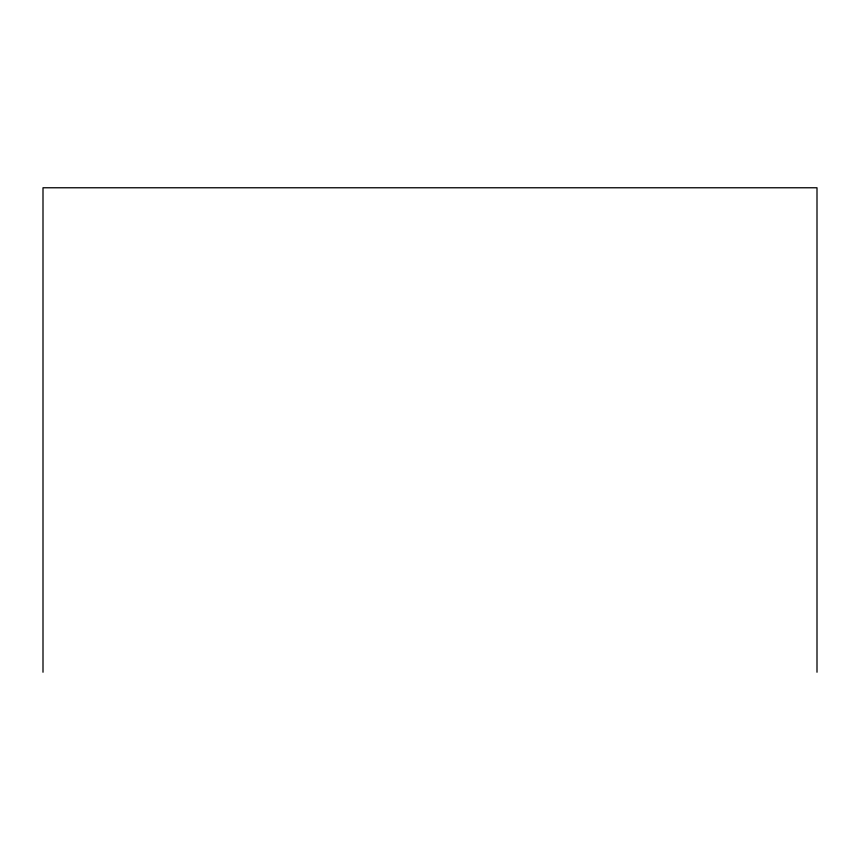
<?xml version="1.0" encoding="UTF-8"?>
<svg xmlns="http://www.w3.org/2000/svg" width="860" height="860" viewBox="0 0 860 860"><rect width="100%" height="100%" fill="white"/><g stroke="black" fill="none" stroke-linecap="round" stroke-linejoin="round"><path stroke-width="1.29" d="M817 672.23L817 187.77L43 187.77L43 672.23"/></g></svg>
